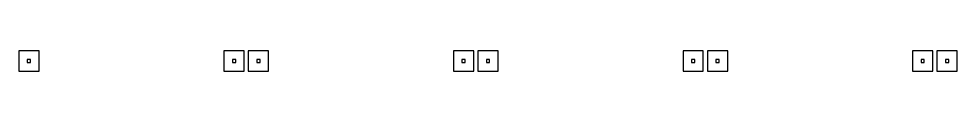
# Model space of a CAD drawing. Extents: x -50899 to 50899, y -48295 to 50898.
# Drawn here: x -25375 to -2275, y 28200 to 28700 of the extents above; entities that cross this region are included whole.
import ezdxf

# ---------------------------------------------------------------- set-up
doc = ezdxf.new("R2010")
doc.units = 0

# ---------------------------------------------------------------- blocks, each defined once
blk = doc.blocks.new('C1C')
for points in [[(-50, 52850), (-50, 52350), (450, 52350), (450, 52850), (-50, 52850)], [(5000, 52850), (5000, 52350), (5500, 52350), (5500, 52850), (5000, 52850)], [(160, 52640), (160, 52560), (240, 52560), (240, 52640), (160, 52640)], [(5210, 52640), (5210, 52560), (5290, 52560), (5290, 52640), (5210, 52640)]]:
    blk.add_lwpolyline(points)
blk = doc.blocks.new('C1D')
for points in [[(-50, 52850), (-50, 52350), (450, 52350), (450, 52850), (-50, 52850)], [(5000, 52850), (5000, 52350), (5500, 52350), (5500, 52850), (5000, 52850)], [(160, 52640), (160, 52560), (240, 52560), (240, 52640), (160, 52640)], [(5210, 52640), (5210, 52560), (5290, 52560), (5290, 52640), (5210, 52640)]]:
    blk.add_lwpolyline(points)
blk = doc.blocks.new('C1E')
for points in [[(-50, 52850), (-50, 52350), (450, 52350), (450, 52850), (-50, 52850)], [(5000, 52850), (5000, 52350), (5500, 52350), (5500, 52850), (5000, 52850)], [(160, 52640), (160, 52560), (240, 52560), (240, 52640), (160, 52640)], [(5210, 52640), (5210, 52560), (5290, 52560), (5290, 52640), (5210, 52640)]]:
    blk.add_lwpolyline(points)
blk = doc.blocks.new('C1F')
for points in [[(-50, 52850), (-50, 52350), (450, 52350), (450, 52850), (-50, 52850)], [(5000, 52850), (5000, 52350), (5500, 52350), (5500, 52850), (5000, 52850)], [(160, 52640), (160, 52560), (240, 52560), (240, 52640), (160, 52640)], [(5210, 52640), (5210, 52560), (5290, 52560), (5290, 52640), (5210, 52640)]]:
    blk.add_lwpolyline(points)
blk = doc.blocks.new('C1G')
for points in [[(-50, 52850), (-50, 52350), (450, 52350), (450, 52850), (-50, 52850)], [(160, 52640), (160, 52560), (240, 52560), (240, 52640), (160, 52640)]]:
    blk.add_lwpolyline(points)

msp = doc.modelspace()

# ---------------------------------------------------------------- block references
for name, p in [('C1C', (-25325, -24150)), ('C1D', (-19675, -24150)), ('C1E', (-14025, -24150)), ('C1F', (-8375, -24150)), ('C1G', (-2725, -24150))]:
    msp.add_blockref(name, p)

doc.saveas('drawing.dxf')
